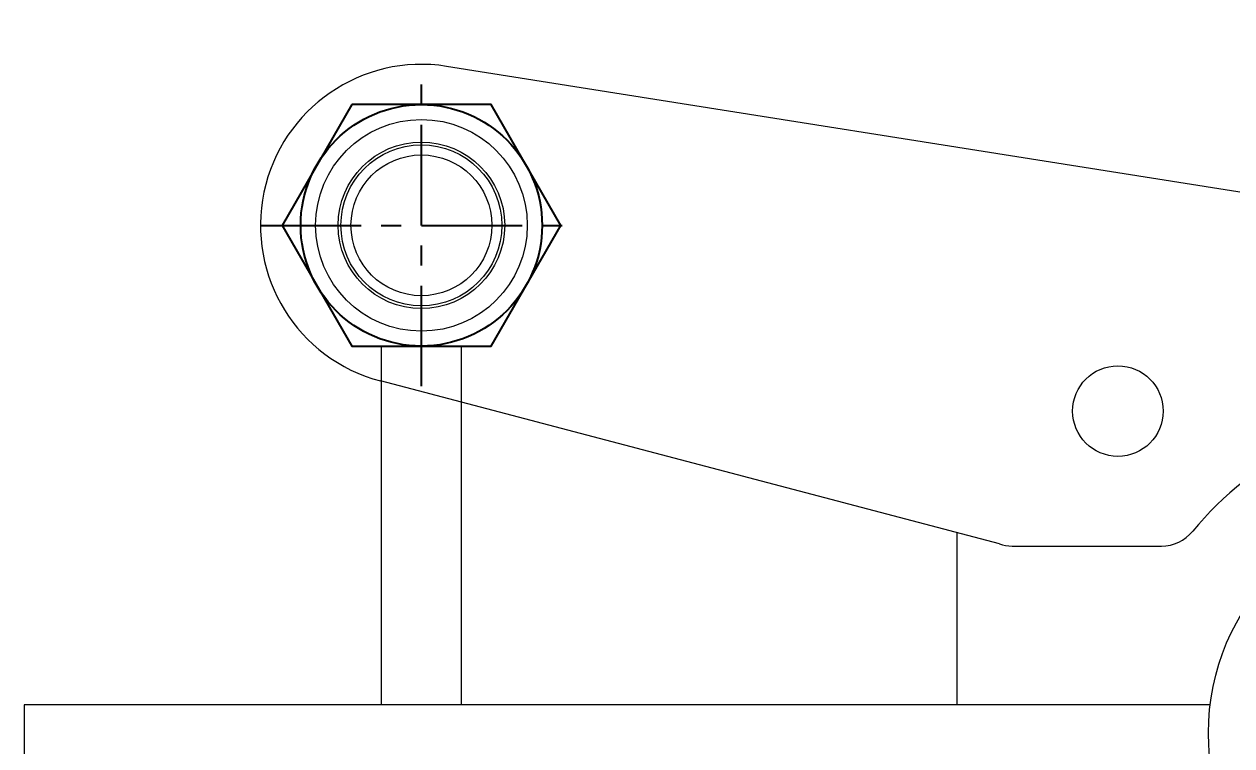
# Model space of a CAD drawing. Extents: x 83.6 to 158.5, y 132.1 to 157.1.
# Drawn here: x 142.04 to 149.54, y 141.81 to 146.29 of the extents above; entities that cross this region are included whole.
import ezdxf

# ---------------------------------------------------------------- set-up
doc = ezdxf.new("R2010")
doc.units = 0
doc.header["$LTSCALE"] = 0.5
doc.header["$MEASUREMENT"] = 0
doc.linetypes.add('CENTER', pattern=[2, 1.25, -0.25, 0.25, -0.25])
doc.layers.get('0').update_dxf_attribs({"linetype": 'CONTINUOUS'})
doc.layers.get('DEFPOINTS').update_dxf_attribs({"linetype": 'CONTINUOUS'})
doc.layers.add('AM_5', color=3, linetype='CONTINUOUS', lineweight=15)
doc.layers.add('AXES', color=1, linetype='CENTER')
doc.layers.add('S1', color=7, linetype='CONTINUOUS')
doc.styles.add('pamphlet', font='segoeui.ttf', dxfattribs={"height": 1})
doc.dimstyles.new('PAMPHLET$0', dxfattribs={"dimtxt": 1, "dimasz": 1.5, "dimexe": 0.1875, "dimexo": 0.375, "dimgap": 0.09375, "dimtad": 0, "dimtih": 1, "dimtoh": 1, "dimdec": 4, "dimzin": 0, "dimdsep": 46, "dimlunit": 4, "dimtxsty": 'pamphlet', "dimblk1": 'BFL', "dimblk2": 'BFL', "dimsah": 1, "dimcen": -0.09375, "dimadec": 0, "dimazin": 0, "dimtfac": 1, "dimtdec": 4, "dimtofl": 0, "dimtmove": 0, "dimatfit": 1, "dimldrblk": 'BFL', "dimfxl": 0, "dimtolj": 1, "dimtzin": 0, "dimarcsym": 0})

# ---------------------------------------------------------------- blocks, each defined once
blk = doc.blocks.new('A$C64ED5AD7')
at = {"layer": 'AXES'}
for p, q in [((-1.3771, 1.0665), (-1.3771, 3.0665)), ((-2.3771, 2.0665), (-0.3771, 2.0665))]:
    blk.add_line(p, q, dxfattribs=at)
at = {"layer": 'S1'}
blk.add_lwpolyline([(-1.8102, 2.8165), (-2.2432, 2.0665), (-1.8102, 1.3165), (-0.9441, 1.3165), (-0.5111, 2.0665), (-0.9441, 2.8165)], close=True, dxfattribs=at)
blk.add_circle((-1.3771, 2.0665), 0.75, dxfattribs=at)
blk = doc.blocks.new('BFL')
for p, q in [((0, 0), (-1.08, 0.001)), ((-1.08, 0.001), (-1.08, -0.249)), ((0, 0), (-1.08, -0.249)), ((-0.141, -0.033), (-1.08, -0.031)), ((-0.283, -0.065), (-1.08, -0.064)), ((-0.424, -0.098), (-1.08, -0.097)), ((-0.565, -0.13), (-1.08, -0.13)), ((-0.707, -0.163), (-1.08, -0.162)), ((-0.848, -0.195), (-1.08, -0.195)), ((-0.99, -0.228), (-1.08, -0.228))]:
    blk.add_line(p, q)
blk = doc.blocks.new('*D13')
at = {"layer": 'AM_5', "color": 0, "lineweight": -2, "ltscale": 0.75, "transparency": 16777216}
for p, q in [((150.8313, 142.2635), (150.8313, 156.0952)), ((152.2955, 150.9736), (152.2955, 156.0952)), ((150.0813, 155.9077), (149.3313, 155.9077)), ((153.0455, 155.9077), (153.7955, 155.9077))]:
    blk.add_line(p, q, dxfattribs=at)
at = {"layer": 'DEFPOINTS', "color": 0, "ltscale": 0.75, "transparency": 16777216}
for p in [(152.2955, 155.9077), (152.2955, 150.5986), (150.8313, 141.8885)]:
    blk.add_point(p, dxfattribs=at)
at = {"layer": 'AM_5', "color": 0, "lineweight": -2, "ltscale": 0.75, "transparency": 16777216, "xscale": 0.75, "yscale": 0.75, "zscale": 0.75, "rotation": 180}
blk.add_blockref('BFL', (152.2955, 155.9077), dxfattribs=at)
at = {"layer": 'AM_5', "color": 0, "lineweight": -2, "ltscale": 0.75, "transparency": 16777216, "xscale": 0.75, "yscale": 0.75, "zscale": 0.75}
blk.add_blockref('BFL', (150.8313, 155.9077), dxfattribs=at)
at = {"layer": 'AM_5', "color": 0, "ltscale": 0.75, "transparency": 16777216, "insert": (155.156, 155.9077), "char_height": 1, "attachment_point": 5, "style": 'pamphlet'}
blk.add_mtext('\\A1;1{\\H1.000000x;\\S7/16;}"', dxfattribs=at)

msp = doc.modelspace()

# ---------------------------------------------------------------- linework, layer by layer
at = {"layer": 'AM_5', "color": 0, "ltscale": 0.75}
for p, q in [((153.313, 144.6594), (144.66064, 146.0301)), ((148.09512, 143.06296), (144.24957, 144.07537)), ((147.83131, 143.13241), (147.83131, 142.06288)), ((148.17381, 143.05025), (149.10217, 143.05025)), ((149.40404, 142.06288), (142.03604, 142.06288)), ((142.03604, 142.06288), (142.03604, 141.68788)), ((149.40404, 142.06288), (142.03604, 142.06288)), ((142.03604, 142.06288), (142.03604, 141.68788))]:
    msp.add_line(p, q, dxfattribs=at)
msp.add_lwpolyline([(144.75417, 142.06288), (144.75417, 144.29242), (144.25417, 144.29242), (144.25417, 142.06288)], dxfattribs=at)
for centre, radius in [((144.50417, 145.04242), 0.75), ((144.50417, 145.04242), 0.6575), ((144.50417, 145.04242), 0.5175), ((144.50417, 145.04242), 0.5), ((144.50417, 145.04242), 0.4375), ((148.83132, 143.88848), 0.28125), ((150.83132, 141.88848), 1.4375)]:
    msp.add_circle(centre, radius, dxfattribs=at)
for centre, radius, start, end in [((144.50417, 145.04242), 1, 80.998064, 255.250483), ((150.83132, 141.88848), 1.98227, 39.230006, 140.769994), ((149.10217, 143.30025), 0.25, 270, 320.769994), ((148.17381, 143.30025), 0.25, 251.653565, 270)]:
    msp.add_arc(centre, radius, start, end, dxfattribs=at)
msp.add_solid([(149.40404, 142.06288), (149.12819, 142.06288), (149.4816, 142.38311), (149.40404, 142.06288)], dxfattribs=at)
msp.add_solid([(149.40404, 142.06288), (149.12819, 142.06288), (149.4816, 142.38311), (149.40404, 142.06288)], dxfattribs=at)

# ---------------------------------------------------------------- block references
msp.add_blockref('A$C64ED5AD7', (145.88131, 142.97591), dxfattribs=at)

# ---------------------------------------------------------------- dimensions: what is measured, and where the dimension line sits
dim = msp.add_linear_dim(base=(152.29553, 155.90768), p1=(150.83132, 141.88848), p2=(152.29553, 150.59863), dimstyle='PAMPHLET$0', override={"dimasz": 0.75}, dxfattribs=at)
dim.commit()
dim.dimension.update_dxf_attribs({"geometry": '*D13', "text_midpoint": (155.15601, 155.90768)})

doc.saveas('drawing.dxf')
